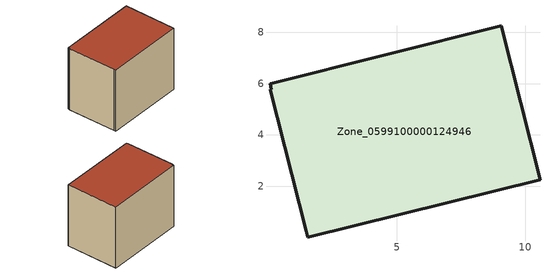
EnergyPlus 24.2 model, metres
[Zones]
Zone_0599100000124946
 floor ground (C_G): 9.07,8.26 10.57,2.26 1.53,0.01 1.47,0.24 0.05,5.76 0.11,5.78 0.06,5.99 z0
 wall outside (C_F): 10.57,2.26 9.07,8.26 0.06,5.99 0.11,5.78 0.05,5.76 1.47,0.24 1.53,0.01 10.57,2.26 z0:7.52
 roof outside (C_R): 1.53,0.01 10.57,2.26 9.07,8.26 0.06,5.99 0.11,5.78 0.05,5.76 1.47,0.24 z7.52
[BUILDING]
Pand.0599100000124946: North Axis=0; Terrain=City; Loads Convergence Tolerance Value=0.04; Temperature Convergence Tolerance Value=0.4; Solar Distribution=FullExterior; Maximum Number of Warmup Days=25; Minimum Number of Warmup Days=1
[Site:Location]
Rotterdam.The.Hague.AP_ZH_NLD Design_Conditions: Latitude=51.96; Longitude=4.45; Time Zone=1; Elevation=-4.5
[SITE:GROUNDTEMPERATURE:BUILDINGSURFACE]
18, 18, 18, 18, 18, 18, 18, 18, 18, 18, 18, 18
[MATERIAL] Thermal Absorptance=0.9; Solar Absorptance=0.7; Visible Absorptance=0.7
Name | Roughness | Thickness | Conductivity | Density | Specific Heat
G.TC.1965-1974 | MediumSmooth | 0.15 | 0.882353 | 540 | 1210
F.TC.1965-1974 | Rough | 0.3 | 0.697674 | 1920 | 840
R.TC.1965-1974 | MediumRough | 0.2 | 0.232558 | 1500 | 1000
[CONSTRUCTION]
C_G: G.TC.1965-1974
C_F: F.TC.1965-1974
C_R: R.TC.1965-1974
[ZONE]
Zone_0599100000124946: Type=1; Multiplier=1; Ceiling Height=Autocalculate; Volume=Autocalculate; Floor Area=autocalculate; Part of Total Floor Area=Yes
[ZONEINFILTRATION:DESIGNFLOWRATE]
Infil_Zone_0599100000124946: Zone or ZoneList or Space or SpaceList=Zone_0599100000124946; Schedule=AlwaysOn; Design Flow Rate Calculation Method=Flow/Area; Flow Rate per Floor Area=0.003; Constant Term Coefficient=1; Temperature Term Coefficient=0; Velocity Term Coefficient=0; Velocity Squared Term Coefficient=0
[HVACTEMPLATE:ZONE:IDEALLOADSAIRSYSTEM]
Zone_0599100000124946: Maximum Heating Supply Air Temperature=50; Minimum Cooling Supply Air Temperature=13; Maximum Heating Supply Air Humidity Ratio=0.0156; Minimum Cooling Supply Air Humidity Ratio=0.0077; Heating Limit=NoLimit; Cooling Limit=NoLimit; Dehumidification Control Type=ConstantSensibleHeatRatio; Cooling Sensible Heat Ratio=0.7; Dehumidification Setpoint=60; Humidification Control Type=None; Humidification Setpoint=30; Outdoor Air Method=None; Outdoor Air Flow Rate per Person=0.00944; Outdoor Air Flow Rate per Zone Floor Area=0; Outdoor Air Flow Rate per Zone=0; Demand Controlled Ventilation Type=None; Outdoor Air Economizer Type=NoEconomizer; Heat Recovery Type=None; Sensible Heat Recovery Effectiveness=0.7; Latent Heat Recovery Effectiveness=0.65
[ZONECONTROL:THERMOSTAT]
ThermostatControl_Zone_0599100000124946: Zone or ZoneList=Zone_0599100000124946; Control Type Schedule=DualSetpointControlType; Control 1=Thermostat_Zone_0599100000124946; Temperature Difference Between Cutout And Setpoint=0
[THERMOSTATSETPOINT:DUALSETPOINT]
Thermostat_Zone_0599100000124946: Heating Setpoint Temperature Schedule=HeatingSetpoint_Zone_0599100000124946; Cooling Setpoint Temperature Schedule=CoolingSetpoint_Zone_0599100000124946
[SCHEDULE:COMPACT]
HeatingSetpoint_Zone_0599100000124946: Through: 12/31, For: AllDays, Until: 24:00, 21
CoolingSetpoint_Zone_0599100000124946: Through: 12/31, For: AllDays, Until: 24:00, 24
DualSetpointControlType: Through: 12/31, For: AllDays, Until: 24:00, 4
AlwaysOn: Through: 12/31, For: AllDays, Until: 24:00, 1
